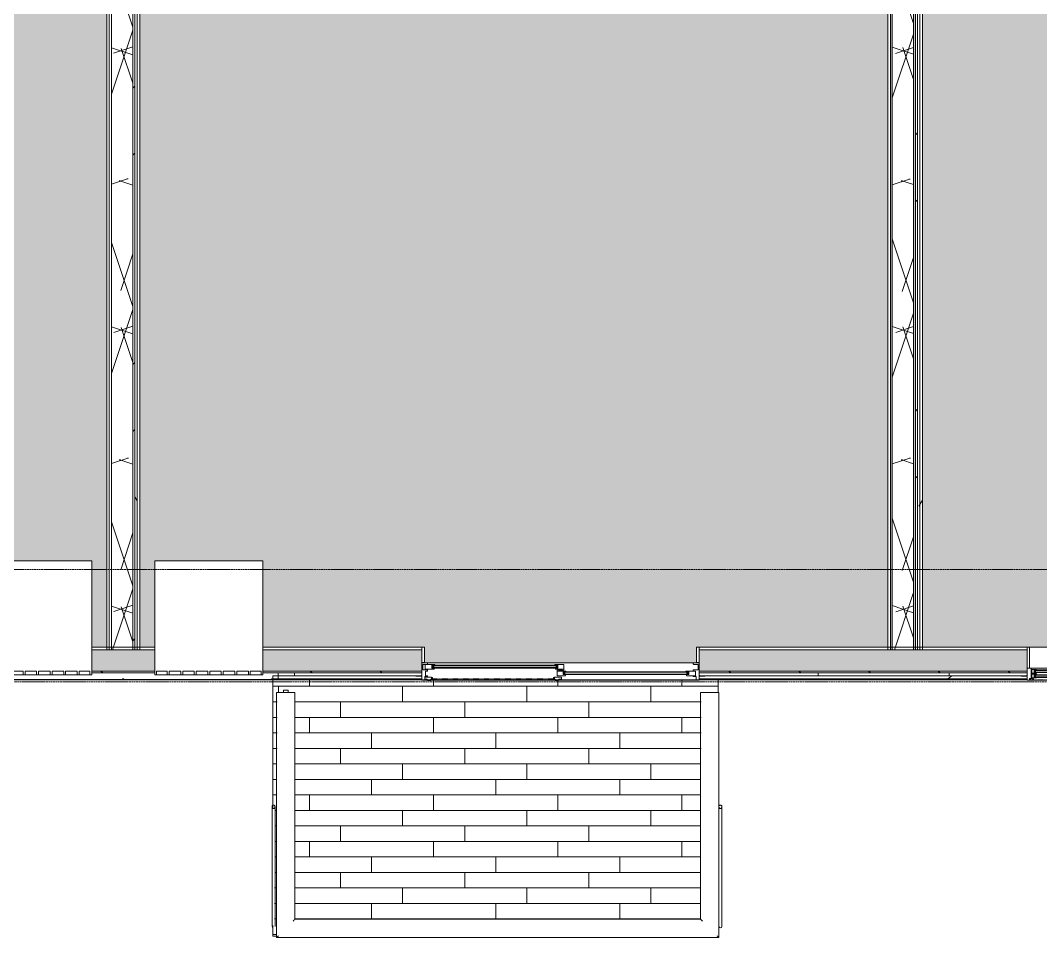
# Model space of a CAD drawing. Header units: inches. Extents: x -1558 to 1975, y 9767 to 12269.
# Drawn here: x 1144.3 to 1407.4, y 11181.4 to 11417.9 of the extents above; entities that cross this region are included whole.
import ezdxf

# ---------------------------------------------------------------- set-up
doc = ezdxf.new("R2010")
doc.units = ezdxf.units.IN
doc.header["$MEASUREMENT"] = 0
for name, pattern in [('Dash', [0.25, 0.125, -0.125]), ('Dash 1_16_', [0.125, 0.0625, -0.0625]), ('Double Dash 3_8_', [1, 0.375, -0.125, 0.125, -0.125, 0.125, -0.125])]:
    doc.linetypes.add(name, pattern=pattern)
for name, color, linetype, lineweight in [('0-1', 7, 'Continuous', 5), ('0-2', 7, 'Continuous', 9), ('0-3', 10, 'Double Dash 3_8_', 15), ('A-AREA-PATT-1', 254, 'Continuous', 9), ('A-DETL-GENF', 92, 'Continuous', 9), ('A-DETL-GENF-1', 7, 'Continuous', 9), ('A-DETL-GENF-HDLN-1', 7, 'Dash', 9), ('A-DETL-GENF-HDLN-2', 1, 'Continuous', 9), ('A-DOOR', 31, 'Continuous', 9), ('A-DOOR-1', 7, 'Continuous', 9), ('A-DOOR-FRAM-1', 7, 'Continuous', 9), ('A-FLOR-1', 7, 'Continuous', 9), ('A-FLOR-HRAL-1', 7, 'Continuous', 9), ('A-FLOR-PATT-1', 252, 'Continuous', 9), ('A-GENM-1', 7, 'Continuous', 9), ('A-GLAZ', 151, 'Continuous', 9), ('A-GLAZ-1', 7, 'Continuous', 9), ('A-WALL', 113, 'Continuous', 9), ('A-WALL-1', 7, 'Continuous', 9), ('A-WALL-PATT-1', 8, 'Continuous', 9), ('A-WALL-PATT-2', 253, 'Continuous', 9), ('A-WALL-PATT-3', 7, 'Continuous', 9), ('A-WALL-PATT-5', 111, 'Continuous', 9), ('C-PROP-LINE-2', 10, 'Dash 1_16_', 15), ('I-WALL', 2, 'Continuous', 9), ('I-WALL-1', 1, 'Continuous', 5), ('S-BEAM-1', 7, 'Continuous', 9)]:
    doc.layers.add(name, color=color, linetype=linetype, lineweight=lineweight)
pattern_1 = [(0, (3885.564, 0), (115.2, 28.8), [4.752, -81.648, 4.752, -81.648, -460.8]), (0, (3885.564, 0), (115.2, 28.8), [-172.8, 4.752, -168.048, 4.752, -81.648, -201.6]), (0, (3885.564, 0), (115.2, 28.8), [-432, 4.752, -52.848, 4.752, -139.248]), (120, (3928.764, 14.4), (-82.54153, 85.366127), [4.752, -81.648, 4.752, -81.648, -460.8]), (120, (3928.764, 14.4), (-82.54153, 85.366127), [-172.8, 4.752, -168.048, 4.752, -81.648, -201.6]), (120, (3928.764, 14.4), (-82.54153, 85.366127), [-432, 4.752, -52.848, 4.752, -139.248]), (240, (3943.164, 72), (-32.65847, -114.16613), [4.752, -81.648, 4.752, -81.648, -460.8]), (240, (3943.164, 72), (-32.65847, -114.16613), [-172.8, 4.752, -168.048, 4.752, -81.648, -201.6]), (240, (3943.164, 72), (-32.65847, -114.16613), [-432, 4.752, -52.848, 4.752, -139.248])]
pattern_2 = [(45, (3885.564, 0), (-35.63818, 35.63818), []), (45, (3885.564, 54), (-35.63818, 35.63818), [])]
pattern_3 = [(161.57, (3887.364, 1.8), (-14.4010124, -0.0012439), [0, -102.456, 11.376, 0]), (18.43, (3883.764, 1.8), (-14.4010124, 0.0012439), [0, -102.456, 11.376, 0]), (108.43, (3887.364, 1.8), (7.1973965, -36.003153), [34.146, -79.686]), (71.57, (3883.764, 1.8), (7.1973965, 36.003153), [34.146, -79.686])]

# ---------------------------------------------------------------- blocks, each defined once
blk = doc.blocks.new('Perforated Panel at Magic-Pak - hvac panel - 3rd floor-2505074-KEY PLAN - 2ND FLOOR')
at = {"layer": 'A-GLAZ-1'}
for p, q in [((-19.01, -4.12), (19.01, -4.12)), ((-19.01, -4.19), (-19.01, -4.12)), ((19.01, -4.19), (-19.01, -4.19)), ((19.01, -4.12), (19.01, -4.19))]:
    blk.add_line(p, q, dxfattribs=at)
blk = doc.blocks.new('Door-Sliding-Marvin-2_Panel_Patio_Door-Essential - MARVIN ESSENTIAL SLIDING - 6_-0_X6_-10_ - 2ND FLOOR-3344870-KEY PLAN - 2ND FLOOR')
at = {"layer": 'A-DETL-GENF'}
for p, q in [((-37.25, 3.19), (-37.25, 3.23)), ((-35.75, 3.23), (-37.25, 3.23)), ((-35.91, 3.19), (-37.25, 3.19)), ((-35.91, 3.19), (-35.91, 3.08)), ((-35.75, 3.08), (-35.91, 3.08)), ((-35, 4.28), (-35.75, 4.28)), ((-35.75, 4.28), (-35.75, -0.19)), ((-35, 3.31), (-35, 4.28)), ((-34.25, 3.31), (-35, 3.31)), ((-34.81, 3.19), (-32.46, 3.19)), ((-34.81, 1.94), (-34.81, 3.19)), ((-34.25, 3.19), (-34.25, 3.31)), ((-32.38, 2.87), (-33.09, 2.87)), ((-33.09, 2.87), (-33.09, 2.12)), ((-32.98, 2.72), (-32.98, 2.87)), ((-32.46, 3.19), (-32.38, 2.87)), ((-35.5, 1.63), (-35.5, 0.25)), ((-35.5, 1.63), (-34.25, 1.63)), ((-35.5, 0.25), (-34.39, 0.25)), ((-32.41, 1.94), (-34.81, 1.94)), ((-34.39, 0.25), (-34.25, 0.1)), ((-34.25, 1.63), (-34.25, 1.94)), ((-34.25, -0.19), (-34.25, 0.1)), ((-33.09, 2.12), (-32.34, 2.12)), ((-32.98, 2.27), (-32.98, 2.12)), ((-32.34, 2), (-32.41, 1.94)), ((-32.34, 2.12), (-32.34, 2)), ((-35.75, -0.19), (-34.25, -0.19)), ((-35.06, -0.22), (-35.75, -0.22)), ((-35.75, -0.22), (-35.75, -4.19)), ((-35.06, -4.19), (-35.06, -0.22)), ((35.06, -0.22), (35.06, -4.19)), ((35.75, -0.22), (35.06, -0.22)), ((35.75, -4.19), (35.75, -0.22)), ((-35.75, -4.19), (-35.06, -4.19)), ((35.06, -4.19), (35.75, -4.19))]:
    blk.add_line(p, q, dxfattribs=at)
at = {"layer": 'A-DETL-GENF-1'}
for p, q in [((-32.87, 2.72), (-32.87, 2.27)), ((-32.61, 2.72), (-32.61, 2.27))]:
    blk.add_line(p, q, dxfattribs=at)
at = {"layer": 'A-DETL-GENF-HDLN-1'}
blk.add_line((1.75, 3.94), (33.01, 3.94), dxfattribs=at)
at = {"layer": 'A-DETL-GENF-HDLN-2'}
for p, q in [((-32.87, 2.72), (-32.87, 2.27)), ((-32.61, 2.72), (-32.61, 2.27)), ((-1.29, 3.19), (-1.38, 2.87)), ((-1.38, 2.87), (-0.66, 2.87)), ((0.87, 3.19), (-1.29, 3.19)), ((-1.14, 2.72), (-1.14, 2.27)), ((-0.88, 2.72), (-0.88, 2.27)), ((-0.77, 2.72), (-0.77, 2.87)), ((-0.66, 2.87), (-0.66, 2.12)), ((-0.24, 4.05), (-0.24, 3.53)), ((0.34, 4.05), (-0.24, 4.05)), ((-0.24, 3.53), (1.51, 3.53)), ((0.6, 4.36), (0.34, 4.05)), ((1.35, 4.36), (0.6, 4.36)), ((0.87, 1.72), (0.87, 3.19)), ((1.35, 4.05), (1.35, 4.36)), ((1.35, 4.05), (1.51, 4.05)), ((1.51, 3.69), (1.51, 4.05)), ((1.71, 3.69), (1.51, 3.69)), ((1.51, 3.65), (1.75, 3.65)), ((1.51, 3.53), (1.51, 3.65)), ((1.64, 3.83), (1.64, 3.94)), ((1.75, 3.94), (1.64, 3.94)), ((1.64, 3.83), (1.71, 3.83)), ((1.71, 3.83), (1.71, 3.69)), ((1.75, 3.65), (1.75, 3.94)), ((33.01, 3.94), (33.12, 3.94)), ((33.01, 3.65), (33.01, 3.94)), ((33.25, 3.65), (33.01, 3.65)), ((33.12, 3.83), (33.05, 3.83)), ((33.05, 3.83), (33.05, 3.69)), ((33.05, 3.69), (33.25, 3.69)), ((33.12, 3.83), (33.12, 3.94)), ((33.25, 3.69), (33.25, 4.05)), ((33.41, 4.05), (33.25, 4.05)), ((33.25, 3.53), (33.25, 3.65)), ((35, 3.53), (33.25, 3.53)), ((33.41, 4.05), (33.41, 4.36)), ((33.41, 4.36), (34.16, 4.36)), ((34.16, 4.36), (34.42, 4.05)), ((34.25, 3.19), (34.25, 3.31)), ((34.25, 3.31), (35, 3.31)), ((34.81, 3.19), (34.25, 3.19)), ((34.42, 4.05), (35, 4.05)), ((34.81, 1.94), (34.81, 3.19)), ((35, 4.28), (35.75, 4.28)), ((35, 3.31), (35, 4.28)), ((35.75, 4.28), (35.75, -0.19)), ((35.75, 3.23), (37.25, 3.23)), ((35.75, 3.08), (35.9, 3.08)), ((35.9, 3.19), (35.9, 3.08)), ((35.9, 3.19), (37.25, 3.19)), ((37.25, 3.19), (37.25, 3.23)), ((-0.66, 2.12), (-1.41, 2.12)), ((-1.41, 2.12), (-1.41, 2)), ((-1.41, 2), (-1.34, 1.94)), ((-1.34, 1.94), (0.87, 1.94)), ((0.24, 1.82), (-0.88, 1.72)), ((-0.88, 0.25), (-0.88, 1.72)), ((-0.88, 1.5), (1.29, 1.5)), ((1.34, 0.25), (-0.88, 0.25)), ((-0.77, 2.27), (-0.77, 2.12)), ((-0.43, 1.68), (0.43, 1.76)), ((-0.43, 1.58), (-0.43, 1.68)), ((-0.24, 1.58), (-0.43, 1.58)), ((-0.24, 1.62), (0.87, 1.72)), ((-0.24, 1.62), (-0.24, 1.7)), ((-0.24, 1.51), (-0.24, 1.58)), ((0.24, 1.93), (0.24, 1.86)), ((0.24, 1.86), (0.43, 1.86)), ((0.24, 1.82), (0.24, 1.74)), ((0.43, 1.86), (0.43, 1.76)), ((0.66, 1.19), (0.66, 0.44)), ((1.37, 1.19), (0.66, 1.19)), ((0.66, 0.44), (1.41, 0.44)), ((0.77, 1.04), (0.77, 1.19)), ((0.77, 0.58), (0.77, 0.44)), ((0.88, 1.04), (0.88, 0.58)), ((1.14, 1.04), (1.14, 0.58)), ((1.29, 1.5), (1.37, 1.19)), ((1.41, 0.31), (1.34, 0.25)), ((1.41, 0.44), (1.41, 0.31)), ((33.16, 0.44), (32.41, 0.44)), ((32.41, 0.44), (32.41, 0.31)), ((32.41, 0.31), (32.47, 0.25)), ((32.52, 1.5), (32.44, 1.19)), ((32.44, 1.19), (33.16, 1.19)), ((32.47, 0.25), (34.84, 0.25)), ((34.84, 1.5), (32.52, 1.5)), ((32.68, 1.04), (32.68, 0.58)), ((32.93, 1.04), (32.93, 0.58)), ((33.04, 1.04), (33.04, 1.19)), ((33.04, 0.58), (33.04, 0.44)), ((33.16, 1.19), (33.16, 0.44)), ((34.81, 1.94), (34.25, 1.94)), ((34.25, 1.63), (34.25, 1.94)), ((35.5, 1.63), (34.25, 1.63)), ((34.39, 0.25), (34.25, 0.1)), ((34.25, -0.19), (34.25, 0.1)), ((35.5, 0.25), (34.39, 0.25)), ((34.84, 0.25), (34.84, 1.5)), ((35.5, 1.63), (35.5, 0.25)), ((35.75, -0.19), (34.25, -0.19))]:
    blk.add_line(p, q, dxfattribs=at)
at = {"layer": 'A-DOOR'}
for p, q in [((-32.98, 2.87), (-0.77, 2.87)), ((-32.98, 2.72), (-0.77, 2.72)), ((-32.98, 2.27), (-0.77, 2.27)), ((-32.98, 2.12), (-0.77, 2.12)), ((0.77, 1.19), (33.04, 1.19)), ((0.77, 1.04), (33.04, 1.04)), ((0.77, 0.58), (33.04, 0.58)), ((0.77, 0.44), (33.04, 0.44))]:
    blk.add_line(p, q, dxfattribs=at)
at = {"layer": 'A-DOOR-1'}
for p, q in [((-40.68, 4.25), (35.75, 4.25)), ((-40.68, 4.25), (-40.68, 4.19)), ((35.75, 4.19), (-40.68, 4.19)), ((35.75, 4.25), (35.75, 4.19))]:
    blk.add_line(p, q, dxfattribs=at)
at = {"layer": 'A-DOOR-FRAM-1'}
for p, q in [((35.75, 4.28), (-35.75, 4.28)), ((-35.75, 4.28), (-35.75, -0.19)), ((35.75, -0.19), (35.75, 4.28)), ((-35.75, -0.19), (35.75, -0.19))]:
    blk.add_line(p, q, dxfattribs=at)
blk = doc.blocks.new('Window-Double_Hung-Marvin-Essential - ESDH3066 - 2nd Floor-3357214-KEY PLAN - 2ND FLOOR')
at = {"layer": 'A-DETL-GENF-HDLN-1'}
blk.add_line((16.1, 4.22), (-16.5, 4.22), dxfattribs=at)
at = {"layer": 'A-DETL-GENF-HDLN-2'}
for p, q in [((-19.25, 3.23), (-19.25, 3.19)), ((-17.75, 3.23), (-19.25, 3.23)), ((-19.25, 3.19), (-17.9, 3.19)), ((-17.9, 3.19), (-17.9, 3.08)), ((-17.9, 3.08), (-17.75, 3.08)), ((-17.75, 4.28), (-17.16, 4.28)), ((-17.75, 4.28), (-17.75, 1.19)), ((-17.08, 3.87), (-17.16, 4.28)), ((-17.08, 3.87), (-16.19, 3.87)), ((-16.85, 4.25), (-16.85, 3.87)), ((-16.3, 4.25), (-16.85, 4.25)), ((-16.38, 3.77), (-16.72, 3.77)), ((-16.72, 3.77), (-16.72, 1.19)), ((-15.34, 3.69), (-16.56, 3.69)), ((-16.56, 2.75), (-16.56, 3.69)), ((-16.56, 2.75), (-15.34, 2.75)), ((-16.38, 3.87), (-16.38, 3.77)), ((-16.3, 4.01), (-16.3, 4.25)), ((-16.18, 4.01), (-16.3, 4.01)), ((-16.19, 3.97), (-16.1, 3.97)), ((-16.19, 3.87), (-16.19, 3.97)), ((-16.18, 4.22), (-16.1, 4.22)), ((-16.18, 4.22), (-16.18, 4.01)), ((-16.1, 3.97), (-16.1, 4.22)), ((-15.94, 2.87), (-15.94, 3.59)), ((-15.94, 3.59), (-15.28, 3.59)), ((-15.28, 2.87), (-15.94, 2.87)), ((-15.84, 2.88), (-15.84, 3.57)), ((-15.54, 3.01), (-15.54, 3.45)), ((-15.34, 3.69), (-15.28, 3.63)), ((-15.34, 2.75), (-15.28, 2.81)), ((-15.28, 3.59), (-15.28, 3.63)), ((-15.28, 2.81), (-15.28, 2.87)), ((15.34, 3.69), (15.28, 3.63)), ((15.28, 3.59), (15.28, 3.63)), ((15.94, 3.59), (15.28, 3.59)), ((15.28, 2.81), (15.28, 2.87)), ((15.28, 2.87), (15.94, 2.87)), ((15.34, 2.75), (15.28, 2.81)), ((15.34, 3.69), (16.56, 3.69)), ((16.56, 2.75), (15.34, 2.75)), ((15.54, 3.01), (15.54, 3.45)), ((15.84, 2.88), (15.84, 3.57)), ((15.94, 2.87), (15.94, 3.59)), ((16.18, 4.22), (16.1, 4.22)), ((16.1, 3.97), (16.1, 4.22)), ((16.19, 3.97), (16.1, 3.97)), ((16.18, 4.22), (16.18, 4.01)), ((16.18, 4.01), (16.3, 4.01)), ((16.19, 3.87), (16.19, 3.97)), ((17.08, 3.87), (16.19, 3.87)), ((16.3, 4.01), (16.3, 4.25)), ((16.3, 4.25), (16.85, 4.25)), ((16.38, 3.87), (16.38, 3.77)), ((16.38, 3.77), (16.72, 3.77)), ((16.56, 2.75), (16.56, 3.69)), ((16.72, 3.77), (16.72, 1.19)), ((16.85, 4.25), (16.85, 3.87)), ((17.08, 3.87), (17.16, 4.28)), ((17.75, 4.28), (17.16, 4.28)), ((17.75, 4.28), (17.75, 1.19)), ((17.75, 3.23), (19.25, 3.23)), ((17.9, 3.08), (17.75, 3.08)), ((17.9, 3.19), (17.9, 3.08)), ((19.25, 3.19), (17.9, 3.19)), ((19.25, 3.23), (19.25, 3.19)), ((-16.72, 1.19), (-17.75, 1.19)), ((-17.13, 1.16), (-17.13, -4.19)), ((-15.34, 2.47), (-16.56, 2.47)), ((-16.56, 1.53), (-16.56, 2.47)), ((-16.56, 1.53), (-15.34, 1.53)), ((-15.94, 1.65), (-15.94, 2.37)), ((-15.94, 2.37), (-15.28, 2.37)), ((-15.28, 1.65), (-15.94, 1.65)), ((-15.84, 1.66), (-15.84, 2.35)), ((-15.54, 1.79), (-15.54, 2.23)), ((-15.34, 2.47), (-15.28, 2.41)), ((-15.34, 1.53), (-15.28, 1.59)), ((-15.28, 2.37), (-15.28, 2.41)), ((-15.28, 1.59), (-15.28, 1.65)), ((15.34, 2.47), (15.28, 2.41)), ((15.28, 2.37), (15.28, 2.41)), ((15.94, 2.37), (15.28, 2.37)), ((15.28, 1.59), (15.28, 1.65)), ((15.28, 1.65), (15.94, 1.65)), ((15.34, 1.53), (15.28, 1.59)), ((15.34, 2.47), (16.56, 2.47)), ((16.56, 1.53), (15.34, 1.53)), ((15.54, 1.79), (15.54, 2.23)), ((15.84, 1.66), (15.84, 2.35)), ((15.94, 1.65), (15.94, 2.37)), ((16.56, 1.53), (16.56, 2.47)), ((16.72, 1.19), (17.75, 1.19)), ((17.12, -4.19), (17.12, 1.16)), ((-17.13, -4.19), (-17.75, -4.19)), ((17.12, -4.19), (17.75, -4.19))]:
    blk.add_line(p, q, dxfattribs=at)
at = {"layer": 'A-GLAZ'}
for p, q in [((15.84, 3.57), (-15.84, 3.57)), ((15.84, 3.45), (-15.84, 3.45)), ((15.84, 3.01), (-15.84, 3.01)), ((15.84, 2.88), (-15.84, 2.88)), ((15.84, 2.35), (-15.84, 2.35)), ((15.84, 2.23), (-15.84, 2.23)), ((15.84, 1.79), (-15.84, 1.79)), ((15.84, 1.66), (-15.84, 1.66))]:
    blk.add_line(p, q, dxfattribs=at)
at = {"layer": 'A-GLAZ-1'}
for p, q in [((17.75, 4.28), (-17.75, 4.28)), ((-17.75, 4.28), (-17.75, 1.19)), ((17.75, 1.19), (17.75, 4.28)), ((20.21, 4.25), (17.75, 4.25)), ((17.75, 4.19), (20.21, 4.19)), ((20.21, 4.19), (20.21, 4.25)), ((-17.75, 1.19), (17.75, 1.19)), ((-17.75, 1.16), (-17.75, -4.19)), ((17.75, -4.19), (17.75, 1.16)), ((-17.75, -4.19), (17.75, -4.19))]:
    blk.add_line(p, q, dxfattribs=at)
blk = doc.blocks.new('V-Series_EWC4_SPVU_RFA_2015 - 2ND AND 3RD FLOOR-V4-KEY PLAN - 2ND FLOOR')
at = {"layer": 'A-GENM-1'}
for p, q in [((-3829.54, 11271.13), (-3858.97, 11271.13)), ((-3858.97, 11271.13), (-3858.97, 11270.69)), ((-3858.97, 11267.89), (-3858.97, 11270.69)), ((-3858.97, 11270.69), (-3857.97, 11270.69)), ((-3857.97, 11270.69), (-3857.97, 11267.89)), ((-3829.54, 11243.25), (-3829.54, 11271.13)), ((-3857.97, 11267.89), (-3858.97, 11267.89)), ((-3858.97, 11267.89), (-3858.97, 11267.39)), ((-3858.97, 11264.41), (-3858.97, 11267.39)), ((-3858.97, 11267.39), (-3857.97, 11267.39)), ((-3857.97, 11267.39), (-3857.97, 11264.41)), ((-3857.97, 11264.41), (-3858.97, 11264.41)), ((-3858.97, 11264.41), (-3858.97, 11263.91)), ((-3858.97, 11260.92), (-3858.97, 11263.91)), ((-3858.97, 11263.91), (-3857.97, 11263.91)), ((-3857.97, 11263.91), (-3857.97, 11260.92)), ((-3857.97, 11260.92), (-3858.97, 11260.92)), ((-3858.97, 11260.92), (-3858.97, 11260.42)), ((-3858.97, 11257.44), (-3858.97, 11260.42)), ((-3858.97, 11260.42), (-3857.97, 11260.42)), ((-3857.97, 11260.42), (-3857.97, 11257.44)), ((-3857.97, 11257.44), (-3858.97, 11257.44)), ((-3858.97, 11257.44), (-3858.97, 11256.94)), ((-3858.97, 11253.96), (-3858.97, 11256.94)), ((-3858.97, 11256.94), (-3857.97, 11256.94)), ((-3857.97, 11256.94), (-3857.97, 11253.96)), ((-3857.97, 11253.96), (-3858.97, 11253.96)), ((-3858.97, 11253.96), (-3858.97, 11253.46)), ((-3858.97, 11250.47), (-3858.97, 11253.46)), ((-3858.97, 11253.46), (-3857.97, 11253.46)), ((-3857.97, 11253.46), (-3857.97, 11250.47)), ((-3857.97, 11250.47), (-3858.97, 11250.47)), ((-3858.97, 11250.47), (-3858.97, 11249.97)), ((-3858.97, 11246.99), (-3858.97, 11249.97)), ((-3858.97, 11249.97), (-3857.97, 11249.97)), ((-3857.97, 11249.97), (-3857.97, 11246.99)), ((-3857.97, 11246.99), (-3858.97, 11246.99)), ((-3858.97, 11246.99), (-3858.97, 11246.49)), ((-3858.97, 11243.69), (-3858.97, 11246.49)), ((-3858.97, 11246.49), (-3857.97, 11246.49)), ((-3857.97, 11246.49), (-3857.97, 11243.69)), ((-3857.97, 11243.69), (-3858.97, 11243.69)), ((-3858.97, 11243.69), (-3858.97, 11243.25)), ((-3858.97, 11243.25), (-3829.54, 11243.25))]:
    blk.add_line(p, q, dxfattribs=at)
blk = doc.blocks.new('Railing - Baluster_01-2700443-KEY PLAN - 2ND FLOOR')
at = {"layer": 'A-FLOR-HRAL-1'}
for p, q in [((-0.59, 1.18), (0.59, 1.18)), ((-0.59, 0.59), (-0.59, 1.18)), ((0.59, 1.18), (0.59, 0.59))]:
    blk.add_line(p, q, dxfattribs=at)
blk = doc.blocks.new('Railing - Railing-3287569-KEY PLAN - 2ND FLOOR')
at = {"layer": 'A-FLOR-HRAL-1'}
for p, q in [((-2675.18, 11244.64), (-2675.18, 11181.39)), ((-2675.18, 11244.64), (-2674.7, 11244.64)), ((-2674.7, 11244.64), (-2670.92, 11244.64)), ((-2670.92, 11244.64), (-2670.45, 11244.64)), ((-2670.45, 11186.11), (-2670.45, 11244.64)), ((-2565.85, 11244.64), (-2565.85, 11186.11)), ((-2565.85, 11244.64), (-2565.38, 11244.64)), ((-2565.38, 11244.64), (-2561.6, 11244.64)), ((-2561.6, 11244.64), (-2561.13, 11244.64)), ((-2561.13, 11215.13), (-2561.13, 11244.64)), ((-2561.13, 11181.39), (-2561.13, 11210.8)), ((-2565.85, 11186.11), (-2670.45, 11186.11)), ((-2675.18, 11181.39), (-2561.13, 11181.39))]:
    blk.add_line(p, q, dxfattribs=at)
for points, knots in [([(-2670.92, 11185.64), (-2670.88, 11185.68), (-2670.82, 11185.74), (-2670.74, 11185.82), (-2670.7, 11185.87), (-2670.66, 11185.9), (-2670.63, 11185.94), (-2670.6, 11185.97), (-2670.57, 11186), (-2670.54, 11186.02), (-2670.51, 11186.05), (-2670.49, 11186.08), (-2670.46, 11186.11), (-2670.45, 11186.11), (-2670.45, 11186.11)], [0, 0, 0, 0, 0.166667, 0.25, 0.333333, 0.375, 0.416667, 0.5, 0.541667, 0.583333, 0.666667, 0.75, 0.833333, 1, 1, 1, 1]), ([(-2565.38, 11185.64), (-2565.42, 11185.68), (-2565.48, 11185.74), (-2565.56, 11185.82), (-2565.61, 11185.87), (-2565.64, 11185.9), (-2565.68, 11185.94), (-2565.71, 11185.97), (-2565.73, 11186), (-2565.76, 11186.02), (-2565.79, 11186.05), (-2565.82, 11186.08), (-2565.84, 11186.11), (-2565.85, 11186.11), (-2565.85, 11186.11)], [0, 0, 0, 0, 0.166667, 0.25, 0.333333, 0.375, 0.416667, 0.5, 0.541667, 0.583333, 0.666667, 0.75, 0.833333, 1, 1, 1, 1]), ([(-2675.18, 11181.39), (-2675.18, 11181.39), (-2675.17, 11181.4), (-2675.14, 11181.42), (-2675.11, 11181.45), (-2675.09, 11181.48), (-2675.06, 11181.51), (-2675.03, 11181.53), (-2674.99, 11181.57), (-2674.95, 11181.62), (-2674.91, 11181.65), (-2674.88, 11181.69), (-2674.81, 11181.76), (-2674.75, 11181.82), (-2674.7, 11181.86)], [0, 0, 0, 0, 0.166667, 0.25, 0.333333, 0.416667, 0.458333, 0.5, 0.583333, 0.666667, 0.708333, 0.75, 0.833333, 1, 1, 1, 1]), ([(-2561.13, 11181.39), (-2561.13, 11181.39), (-2561.14, 11181.4), (-2561.16, 11181.42), (-2561.19, 11181.45), (-2561.22, 11181.48), (-2561.24, 11181.51), (-2561.27, 11181.53), (-2561.31, 11181.57), (-2561.35, 11181.62), (-2561.39, 11181.65), (-2561.43, 11181.69), (-2561.5, 11181.76), (-2561.56, 11181.82), (-2561.6, 11181.86)], [0, 0, 0, 0, 0.166667, 0.25, 0.333333, 0.416667, 0.458333, 0.5, 0.583333, 0.666667, 0.708333, 0.75, 0.833333, 1, 1, 1, 1])]:
    blk.add_open_spline(points, degree=3, knots=knots, dxfattribs=at)
blk.add_blockref('Railing - Baluster_01-2700443-KEY PLAN - 2ND FLOOR', (-2672.81, 11244.05))
blk = doc.blocks.new('Walls 34 - Walls 1-3287514-KEY PLAN - 2ND FLOOR')
at = {"layer": 'S-BEAM-1'}
for p, q in [((-2676.33, 11215.13), (-2676.33, 11184.24)), ((-2675.58, 11184.24), (-2675.58, 11215.13))]:
    blk.add_line(p, q, dxfattribs=at)
at = {"layer": 'S-BEAM-1', "flags": 128}
for points in [[(-2675.58, 11215.13), (-2675.59, 11215.24), (-2675.62, 11215.34), (-2675.67, 11215.42), (-2675.74, 11215.49), (-2675.82, 11215.54), (-2675.91, 11215.57), (-2676, 11215.57), (-2676.09, 11215.54), (-2676.17, 11215.49), (-2676.23, 11215.42), (-2676.28, 11215.34), (-2676.32, 11215.24), (-2676.33, 11215.13)], [(-2676.33, 11215.13), (-2676.32, 11215.03), (-2676.28, 11214.93), (-2676.23, 11214.84), (-2676.17, 11214.77), (-2676.09, 11214.72), (-2676, 11214.69), (-2675.91, 11214.69), (-2675.82, 11214.72), (-2675.74, 11214.77), (-2675.67, 11214.84), (-2675.62, 11214.93), (-2675.59, 11215.03), (-2675.58, 11215.13)]]:
    blk.add_lwpolyline(points, dxfattribs=at)
at = {"layer": 'S-BEAM-1'}
blk.add_ellipse((-2675.95, 11184.24), major_axis=(0.375, 0), ratio=0.850805, start_param=3.141593, end_param=4.18879, dxfattribs=at)
blk = doc.blocks.new('Walls 39 - Walls 1-3287523-KEY PLAN - 2ND FLOOR')
at = {"layer": 'S-BEAM-1'}
for p, q in [((-2561.13, 11215.13), (-2561.13, 11209.8)), ((-2560.38, 11184.24), (-2560.38, 11215.13))]:
    blk.add_line(p, q, dxfattribs=at)
at = {"layer": 'S-BEAM-1', "flags": 128}
for points in [[(-2560.38, 11215.13), (-2560.39, 11215.24), (-2560.42, 11215.34), (-2560.47, 11215.42), (-2560.54, 11215.49), (-2560.62, 11215.54), (-2560.71, 11215.57), (-2560.8, 11215.57), (-2560.89, 11215.54), (-2560.97, 11215.49), (-2561.03, 11215.42), (-2561.08, 11215.34), (-2561.12, 11215.24), (-2561.13, 11215.13)], [(-2561.13, 11215.13), (-2561.12, 11215.03), (-2561.08, 11214.93), (-2561.03, 11214.84), (-2560.97, 11214.77), (-2560.89, 11214.72), (-2560.8, 11214.69), (-2560.71, 11214.69), (-2560.62, 11214.72), (-2560.54, 11214.77), (-2560.47, 11214.84), (-2560.42, 11214.93), (-2560.39, 11215.03), (-2560.38, 11215.13)]]:
    blk.add_lwpolyline(points, dxfattribs=at)
at = {"layer": 'S-BEAM-1'}
blk.add_ellipse((-2560.75, 11184.24), major_axis=(0.375, 0), ratio=0.850805, start_param=3.141593, end_param=6.283185, dxfattribs=at)
blk = doc.blocks.new('Family - ___-2835860-KEY PLAN - 2ND FLOOR')
at = {"layer": 'C-PROP-LINE-2'}
blk.add_line((-2067.92, 11247.39), (-3401.42, 11247.39), dxfattribs=at)
blk = doc.blocks.new('Family - ___-2835903-KEY PLAN - 2ND FLOOR')
at = {"layer": 'C-PROP-LINE-2'}
blk.add_line((-2096.82, 11276.29), (-3400.92, 11276.29), dxfattribs=at)
blk = doc.blocks.new('Family - ___-2835932-KEY PLAN - 2ND FLOOR')
at = {"layer": 'C-PROP-LINE-2'}
blk.add_line((-2067.92, 11247.39), (-3401.42, 11247.39), dxfattribs=at)
blk = doc.blocks.new('CTR - 1st Phase - Shell_rvt-1-KEY PLAN - 2ND FLOOR')
at = {"layer": 'A-FLOR-PATT-1'}
h = blk.add_hatch(dxfattribs=at)
h.set_pattern_fill('FP_16', color=256, style=0, pattern_type=2)
h.set_pattern_definition([(0, (-2045.127, 12142.189), (0, 4), []), (90, (-2045.127, 12142.189), (-8, 8), [4, -28]), (90, (-2029.127, 12146.189), (-8, 8), [4, -28])])
h.paths.add_polyline_path([(-2675.18, 11181.75), (-2675.04, 11244.64), (-2673.41, 11244.64), (-2673.29, 11245.23), (-2672.22, 11245.23), (-2672.22, 11244.64), (-2670.45, 11244.64), (-2670.45, 11186.11), (-2565.85, 11186.11), (-2565.71, 11244.64), (-2561.31, 11244.64), (-2561.48, 11247.83), (-2676.14, 11247.89), (-2676, 11214.69), (-2675.67, 11214.84), (-2675.58, 11215.13), (-2675.74, 11184.51), (-2676.05, 11184.44), (-2676.14, 11184.3), (-2676.14, 11181.75)], flags=0)
h.paths.add_polyline_path([(-2674.76, 11248.14), (-2674.76, 11248.89), (-2676.14, 11248.86), (-2676.14, 11248.14)], flags=0)
at = {"layer": 'A-WALL-PATT-1'}
h = blk.add_hatch(dxfattribs=at)
h.set_pattern_fill('FP_1', color=256, style=0, pattern_type=2)
h.set_pattern_definition([(0, (0, 0), (115.2, 28.8), [4.752, -81.648, 4.752, -81.648, -460.8]), (0, (0, 0), (115.2, 28.8), [-172.8, 4.752, -168.048, 4.752, -81.648, -201.6]), (0, (0, 0), (115.2, 28.8), [-432, 4.752, -52.848, 4.752, -139.248]), (120, (43.2, 14.4), (-82.54153, 85.36613), [4.752, -81.648, 4.752, -81.648, -460.8]), (120, (43.2, 14.4), (-82.54153, 85.36613), [-172.8, 4.752, -168.048, 4.752, -81.648, -201.6]), (120, (43.2, 14.4), (-82.54153, 85.36613), [-432, 4.752, -52.848, 4.752, -139.248]), (240, (57.6, 72), (-32.65847, -114.16613), [4.752, -81.648, 4.752, -81.648, -460.8]), (240, (57.6, 72), (-32.65847, -114.16613), [-172.8, 4.752, -168.048, 4.752, -81.648, -201.6]), (240, (57.6, 72), (-32.65847, -114.16613), [-432, 4.752, -52.848, 4.752, -139.248])])
h.paths.add_polyline_path([(-2445.67, 11255.64), (-2445.67, 11256.26), (-2446.18, 11256.26), (-2446.18, 11255.64)], flags=0)
h.paths.add_polyline_path([(-2706.6, 11255.64), (-2706.6, 11256.26), (-2710.47, 11256.12), (-2710.47, 11255.64)], flags=0)
h.paths.add_polyline_path([(-2678.72, 11255.64), (-2637.74, 11255.64), (-2637.84, 11256.26), (-2678.72, 11256.26)], flags=0)
h.paths.add_polyline_path([(-2076.17, 11255.64), (-2076.17, 11256.26), (-2103.04, 11256.26), (-2103.04, 11255.64)], flags=0)
h.paths.add_polyline_path([(-2721.31, 11255.64), (-2718.97, 11255.79), (-2718.97, 11256.26), (-2722.85, 11256.26), (-2722.85, 11255.64)], flags=0)
h.paths.add_polyline_path([(-2180.94, 11255.64), (-2138.54, 11255.64), (-2138.54, 11256.26), (-2218.17, 11256.26), (-2218.17, 11255.64)], flags=0)
h.paths.add_polyline_path([(-2289.68, 11255.64), (-2289.68, 11256.26), (-2333.44, 11256.26), (-2333.44, 11255.64), (-2316.03, 11255.64)], flags=0)
h.paths.add_polyline_path([(-2253.67, 11255.64), (-2253.67, 11256.26), (-2254.18, 11256.26), (-2254.18, 11255.64)], flags=0)
h.paths.add_polyline_path([(-2368.94, 11255.64), (-2368.94, 11256.26), (-2410.17, 11256.26), (-2410.17, 11255.64)], flags=0)
h.paths.add_polyline_path([(-3019.82, 11255.64), (-3019.82, 11256.26), (-3065.44, 11256.26), (-3065.44, 11255.64), (-3061.37, 11255.64)], flags=0)
h.paths.add_polyline_path([(-2991.95, 11255.64), (-2983.34, 11255.64), (-2983.34, 11256.26), (-2991.95, 11256.26)], flags=0)
h.paths.add_polyline_path([(-2829.67, 11255.64), (-2829.67, 11256.26), (-2830.18, 11256.26), (-2830.18, 11255.64)], flags=0)
h.paths.add_polyline_path([(-2750.72, 11255.64), (-2750.72, 11256.26), (-2794.17, 11256.26), (-2794.17, 11255.64)], flags=0)
h.paths.add_polyline_path([(-2481.68, 11255.64), (-2481.68, 11256.26), (-2508.69, 11256.26), (-2508.69, 11255.64)], flags=0)
h.paths.add_polyline_path([(-2565.15, 11255.64), (-2517.56, 11255.64), (-2517.56, 11256.26), (-2566.24, 11256.26), (-2566.24, 11255.64)], flags=0)
h.paths.add_polyline_path([(-3396.78, 11255.64), (-3326.48, 11255.64), (-3326.48, 11256.26), (-3402.55, 11256.26), (-3402.55, 11255.64)], flags=0)
h.paths.add_polyline_path([(-3244.32, 11255.64), (-3244.32, 11256.26), (-3254.97, 11256.26), (-3254.97, 11255.64)], flags=0)
h.paths.add_polyline_path([(-3290.47, 11255.64), (-3290.47, 11256.26), (-3290.98, 11256.26), (-3290.98, 11255.64)], flags=0)
h.paths.add_polyline_path([(-3208.76, 11255.64), (-3208.76, 11256.26), (-3216.45, 11256.26), (-3216.45, 11255.64)], flags=0)
h.paths.add_polyline_path([(-3410.3, 11255.64), (-3409.8, 11255.64), (-3409.93, 11256.26), (-3410.3, 11256.26)], flags=0)
h.paths.add_polyline_path([(-2947.84, 11255.64), (-2920.76, 11255.64), (-2920.76, 11256.26), (-2947.84, 11256.26)], flags=0)
h.paths.add_polyline_path([(-3199.89, 11255.64), (-3136.94, 11255.64), (-3136.94, 11256.26), (-3199.89, 11256.26), (-3199.89, 11255.77)], flags=0)
h.paths.add_polyline_path([(-2865.68, 11255.64), (-2865.68, 11256.26), (-2911.89, 11256.26), (-2911.89, 11255.64)], flags=0)
h = blk.add_hatch(dxfattribs=at)
h.set_pattern_fill('FP_2', color=256, style=0, pattern_type=2)
h.set_pattern_definition([(216.87, (36, 90), (269.999678, 180.000482), [45, -405]), (206.565, (90, 63), (-90.00047, -89.99987), [100.623, -100.623]), (198.435, (90, 18), (-179.999294, -90.00048), [56.921, -227.684])])
h.paths.add_polyline_path([(-2445.67, 11248.14), (-2445.67, 11248.89), (-2446.18, 11248.89), (-2446.18, 11248.14)], flags=0)
h.paths.add_polyline_path([(-2566.24, 11248.14), (-2481.68, 11248.14), (-2481.68, 11248.89), (-2566.24, 11248.89)], flags=0)
h.paths.add_polyline_path([(-2138.54, 11248.14), (-2138.54, 11248.89), (-2218.17, 11248.89), (-2218.17, 11248.14), (-2180.94, 11248.14)], flags=0)
h.paths.add_polyline_path([(-2103.04, 11248.14), (-2068.67, 11248.14), (-2068.67, 11248.89), (-2103.04, 11248.89)], flags=0)
h.paths.add_polyline_path([(-2410.17, 11248.14), (-2368.94, 11248.14), (-2368.94, 11248.89), (-2410.17, 11248.89)], flags=0)
h.paths.add_polyline_path([(-2289.68, 11248.14), (-2289.68, 11248.89), (-2333.44, 11248.89), (-2333.44, 11248.14), (-2316.03, 11248.14)], flags=0)
h.paths.add_polyline_path([(-2253.67, 11248.14), (-2253.67, 11248.89), (-2254.18, 11248.89), (-2254.18, 11248.14)], flags=0)
h.paths.add_polyline_path([(-3060.8, 11248.14), (-3023.49, 11248.14), (-3023.49, 11248.89), (-3065.44, 11248.89), (-3065.44, 11248.14), (-3064.51, 11248.14)], flags=0)
h.paths.add_polyline_path([(-3254.97, 11248.14), (-3253.7, 11248.14), (-3253.7, 11248.89), (-3254.97, 11248.89)], flags=0)
h.paths.add_polyline_path([(-2947.84, 11248.14), (-2865.68, 11248.14), (-2865.68, 11248.89), (-2947.84, 11248.89)], flags=0)
h.paths.add_polyline_path([(-2653.77, 11248.14), (-2637.74, 11248.14), (-2637.74, 11248.89), (-2674.76, 11248.89), (-2674.7, 11248.14), (-2670.65, 11248.14)], flags=0)
h.paths.add_polyline_path([(-2754.69, 11248.14), (-2754.69, 11248.89), (-2794.17, 11248.89), (-2794.17, 11248.14), (-2755.09, 11248.14)], flags=0)
h.paths.add_polyline_path([(-2830.18, 11248.14), (-2829.67, 11248.14), (-2829.67, 11248.89), (-2830.18, 11248.89)], flags=0)
h.paths.add_polyline_path([(-3410.3, 11248.14), (-3326.48, 11248.14), (-3326.48, 11248.89), (-3410.3, 11248.89)], flags=0)
h.paths.add_polyline_path([(-3290.47, 11248.14), (-3290.47, 11248.89), (-3290.98, 11248.89), (-3290.98, 11248.14)], flags=0)
h.paths.add_polyline_path([(-3194.14, 11248.14), (-3136.94, 11248.14), (-3136.94, 11248.89), (-3212.17, 11248.89), (-3212.17, 11248.14)], flags=0)
at = {"layer": 'A-WALL-PATT-2'}
h = blk.add_hatch(dxfattribs=at)
h.set_pattern_fill('FP_5', color=256, style=0, pattern_type=2)
h.set_pattern_definition([(161.57, (1.8, 1.8), (-14.4010124, -0.0012439), [0, -102.456, 11.376, 0]), (18.43, (-1.8, 1.8), (-14.4010124, 0.0012439), [0, -102.456, 11.376, 0]), (108.43, (1.8, 1.8), (7.1973965, -36.003153), [34.146, -79.686]), (71.57, (-1.8, 1.8), (7.1973965, 36.003153), [34.146, -79.686])])
h.paths.add_polyline_path([(-3065.44, 11250.14), (-3019.82, 11250.14), (-3019.82, 11255.64), (-3065.44, 11255.64), (-3065.44, 11252.26)], flags=0)
h.paths.add_polyline_path([(-2947.84, 11250.14), (-2865.68, 11250.14), (-2865.68, 11255.64), (-2947.84, 11255.64), (-2947.84, 11250.89)], flags=0)
h.paths.add_polyline_path([(-2481.68, 11250.14), (-2481.68, 11255.64), (-2566.24, 11255.64), (-2566.24, 11250.14), (-2518.67, 11250.14)], flags=0)
h.paths.add_polyline_path([(-2794.17, 11250.14), (-2750.72, 11250.14), (-2750.72, 11255.64), (-2794.17, 11255.64), (-2794.17, 11250.89)], flags=0)
h.paths.add_polyline_path([(-2653.77, 11250.14), (-2637.74, 11250.14), (-2637.83, 11255.64), (-2678.72, 11255.64), (-2678.72, 11250.14), (-2670.65, 11250.14)], flags=0)
h.paths.add_polyline_path([(-2180.94, 11250.14), (-2138.54, 11250.14), (-2138.54, 11255.64), (-2218.17, 11255.64), (-2218.17, 11250.14)], flags=0)
h.paths.add_polyline_path([(-3254.97, 11250.14), (-3244.32, 11250.14), (-3244.32, 11255.64), (-3254.97, 11255.64), (-3254.97, 11250.89)], flags=0)
h.paths.add_polyline_path([(-2070.67, 11250.14), (-2070.67, 11255.64), (-2103.04, 11255.64), (-2103.04, 11250.14)], flags=0)
h.paths.add_polyline_path([(-2446.18, 11250.14), (-2445.67, 11250.14), (-2445.67, 11255.64), (-2446.18, 11255.64), (-2446.18, 11250.89)], flags=0)
h.paths.add_polyline_path([(-3290.98, 11250.14), (-3290.47, 11250.14), (-3290.47, 11255.64), (-3290.98, 11255.64), (-3290.98, 11250.89)], flags=0)
h.paths.add_polyline_path([(-2706.6, 11250.14), (-2706.6, 11255.64), (-2722.85, 11255.64), (-2722.85, 11250.14), (-2721.31, 11250.14)], flags=0)
h.paths.add_polyline_path([(-3396.78, 11250.14), (-3326.48, 11250.14), (-3326.48, 11255.64), (-3403.17, 11255.53), (-3403.17, 11255.36), (-3408.67, 11255.36), (-3408.67, 11255.64), (-3410.3, 11255.64), (-3410.3, 11250.14), (-3409.67, 11250.14)], flags=0)
h.paths.add_polyline_path([(-3136.94, 11250.14), (-3136.94, 11255.64), (-3216.45, 11255.64), (-3216.45, 11250.14), (-3160.37, 11250.14)], flags=0)
h.paths.add_polyline_path([(-2410.17, 11250.14), (-2368.94, 11250.14), (-2368.94, 11255.64), (-2410.17, 11255.64), (-2410.17, 11250.89)], flags=0)
h.paths.add_polyline_path([(-2289.68, 11250.14), (-2289.68, 11255.64), (-2333.44, 11255.64), (-2333.44, 11250.14), (-2316.03, 11250.14)], flags=0)
h.paths.add_polyline_path([(-2253.67, 11250.14), (-2253.67, 11255.64), (-2254.18, 11255.64), (-2254.18, 11250.14)], flags=0)
h.paths.add_polyline_path([(-2991.5, 11250.14), (-2983.34, 11250.14), (-2983.34, 11255.64), (-2991.95, 11255.64), (-2991.95, 11250.14)], flags=0)
h.paths.add_polyline_path([(-2830.18, 11250.14), (-2829.67, 11250.14), (-2829.67, 11255.64), (-2830.18, 11255.64), (-2830.18, 11250.89)], flags=0)
h = blk.add_hatch(dxfattribs=at)
h.set_pattern_fill('FP_4', color=256, style=0, pattern_type=2)
h.set_pattern_definition([(0, (0, 0), (0, 17.993), []), (315, (0, 0), (17.993039, 0), [25.446, -25.446]), (45, (0, 0), (17.993039, 0), [25.446, -25.446])])
h.paths.add_polyline_path([(-2070.17, 11249.64), (-2070.17, 11250.14), (-2103.04, 11250.14), (-2103.04, 11249.64), (-2070.67, 11249.64)], flags=0)
h.paths.add_polyline_path([(-2254.18, 11249.64), (-2253.67, 11249.64), (-2253.67, 11250.14), (-2254.18, 11250.14)], flags=0)
h.paths.add_polyline_path([(-2180.94, 11249.64), (-2138.54, 11249.64), (-2138.54, 11250.14), (-2218.17, 11250.14), (-2218.17, 11249.64)], flags=0)
h.paths.add_polyline_path([(-2794.17, 11249.64), (-2750.72, 11249.71), (-2750.72, 11250.14), (-2794.17, 11250.14)], flags=0)
h.paths.add_polyline_path([(-2722.85, 11249.64), (-2706.6, 11249.64), (-2706.6, 11250.14), (-2722.85, 11250.14)], flags=0)
h.paths.add_polyline_path([(-2830.18, 11249.64), (-2829.67, 11249.64), (-2829.67, 11250.14), (-2830.18, 11250.14)], flags=0)
h.paths.add_polyline_path([(-2316.03, 11249.64), (-2289.68, 11249.64), (-2289.68, 11250.14), (-2333.44, 11250.14), (-2333.44, 11249.64)], flags=0)
h.paths.add_polyline_path([(-2678.72, 11249.64), (-2637.74, 11249.64), (-2637.74, 11250.14), (-2678.72, 11250.14)], flags=0)
h.paths.add_polyline_path([(-2947.84, 11249.64), (-2865.68, 11249.64), (-2865.68, 11250.14), (-2947.84, 11250.14)], flags=0)
h.paths.add_polyline_path([(-2410.17, 11249.64), (-2368.94, 11249.64), (-2368.94, 11250.14), (-2410.17, 11250.14)], flags=0)
h.paths.add_polyline_path([(-2446.18, 11249.64), (-2445.67, 11249.64), (-2445.67, 11250.14), (-2446.18, 11250.14)], flags=0)
h.paths.add_polyline_path([(-2991.5, 11249.64), (-2983.34, 11249.64), (-2983.34, 11250.14), (-2991.95, 11250.14), (-2991.95, 11249.64)], flags=0)
h.paths.add_polyline_path([(-3065.44, 11249.64), (-3019.82, 11249.64), (-3019.82, 11250.14), (-3065.44, 11250.14)], flags=0)
h.paths.add_polyline_path([(-2481.68, 11249.64), (-2481.68, 11250.14), (-2566.24, 11250.14), (-2566.13, 11249.64), (-2518.67, 11249.64)], flags=0)
h.paths.add_polyline_path([(-3136.94, 11249.64), (-3136.94, 11250.14), (-3216.45, 11250.14), (-3216.45, 11249.64), (-3160.37, 11249.64)], flags=0)
h.paths.add_polyline_path([(-3253.7, 11249.64), (-3244.32, 11249.64), (-3244.32, 11250.14), (-3254.97, 11250.14), (-3254.97, 11249.64)], flags=0)
h.paths.add_polyline_path([(-3396.78, 11249.64), (-3326.48, 11249.64), (-3326.48, 11250.14), (-3410.3, 11250.14), (-3410.3, 11249.64), (-3409.67, 11249.64)], flags=0)
h.paths.add_polyline_path([(-3290.47, 11249.64), (-3290.47, 11250.14), (-3290.98, 11250.14), (-3290.98, 11249.64)], flags=0)
h = blk.add_hatch(dxfattribs=at)
h.set_pattern_fill('FP_3', color=256, style=0, pattern_type=2)
h.set_pattern_definition([(0, (0, 0), (0, 33.75), []), (90, (0, 0), (-33.75, 2e-15), [])])
h.paths.add_polyline_path([(-2410.17, 11248.89), (-2368.94, 11248.89), (-2368.94, 11249.64), (-2410.17, 11249.64)], flags=0)
h.paths.add_polyline_path([(-2069.42, 11248.89), (-2069.42, 11249.64), (-2103.04, 11249.64), (-2103.04, 11248.89), (-2070.67, 11248.89)], flags=0)
h.paths.add_polyline_path([(-2552.44, 11248.89), (-2481.68, 11248.89), (-2481.68, 11249.64), (-2566.24, 11249.64), (-2566.24, 11248.89), (-2560.89, 11248.89)], flags=0)
h.paths.add_polyline_path([(-3212.17, 11248.89), (-3136.94, 11248.89), (-3136.94, 11249.64), (-3212.17, 11249.64)], flags=0)
h.paths.add_polyline_path([(-2755.09, 11248.89), (-2754.69, 11248.89), (-2754.69, 11249.64), (-2794.17, 11249.64), (-2794.17, 11248.89), (-2788.86, 11248.89)], flags=0)
h.paths.add_polyline_path([(-2180.94, 11248.89), (-2138.54, 11248.89), (-2138.54, 11249.64), (-2218.17, 11249.64), (-2218.17, 11248.89)], flags=0)
h.paths.add_polyline_path([(-2289.68, 11248.89), (-2289.68, 11249.64), (-2333.44, 11249.64), (-2333.44, 11248.89), (-2316.03, 11248.89)], flags=0)
h.paths.add_polyline_path([(-2829.67, 11248.89), (-2829.67, 11249.64), (-2830.18, 11249.64), (-2830.18, 11248.89)], flags=0)
h.paths.add_polyline_path([(-3059.05, 11248.89), (-3023.49, 11248.89), (-3023.49, 11249.64), (-3065.44, 11249.64), (-3065.44, 11248.89), (-3060.51, 11248.89)], flags=0)
h.paths.add_polyline_path([(-2254.18, 11248.89), (-2253.67, 11248.89), (-2253.67, 11249.64), (-2254.18, 11249.64)], flags=0)
h.paths.add_polyline_path([(-2947.84, 11248.89), (-2865.68, 11248.89), (-2865.68, 11249.64), (-2947.84, 11249.64)], flags=0)
h.paths.add_polyline_path([(-2446.18, 11248.89), (-2445.67, 11248.89), (-2445.67, 11249.64), (-2446.18, 11249.64)], flags=0)
h.paths.add_polyline_path([(-3410.06, 11248.89), (-3326.48, 11248.89), (-3326.48, 11249.64), (-3410.3, 11249.5), (-3410.3, 11248.89)], flags=0)
h.paths.add_polyline_path([(-3290.98, 11248.89), (-3290.47, 11248.89), (-3290.47, 11249.64), (-3290.98, 11249.64)], flags=0)
h.paths.add_polyline_path([(-3253.7, 11248.89), (-3253.7, 11249.64), (-3254.97, 11249.57), (-3254.97, 11248.89)], flags=0)
h.paths.add_polyline_path([(-2637.74, 11248.89), (-2637.74, 11249.64), (-2674.76, 11249.64), (-2674.76, 11248.89), (-2643.97, 11248.89)], flags=0)
at = {"layer": 'A-FLOR-1'}
for p, q in [((-2674.76, 11248.89), (-2676.14, 11248.89)), ((-2676.14, 11248.89), (-2676.14, 11248.14)), ((-2676.14, 11247.89), (-2676.14, 11214.75)), ((-2561.31, 11244.64), (-2561.31, 11247.83)), ((-2676.14, 11184.49), (-2676.14, 11181.75)), ((-2676.14, 11181.75), (-2675.16, 11181.75))]:
    blk.add_line(p, q, dxfattribs=at)
at = {"layer": 'A-WALL-1'}
for p, q in [((-2706.6, 11256.26), (-2722.85, 11256.26)), ((-2722.85, 11256.26), (-2722.85, 11249.64)), ((-2722.85, 11255.64), (-2706.6, 11255.64)), ((-2706.6, 11249.64), (-2706.6, 11256.26)), ((-2637.74, 11256.26), (-2678.72, 11256.26)), ((-2678.72, 11256.26), (-2678.72, 11249.64)), ((-2678.72, 11255.64), (-2637.74, 11255.64)), ((-2481.68, 11256.26), (-2566.24, 11256.26)), ((-2566.24, 11255.64), (-2481.68, 11255.64)), ((-2722.85, 11250.14), (-2706.6, 11250.14)), ((-2722.85, 11249.64), (-2706.6, 11249.64)), ((-2714.54, 11248.14), (-2714.91, 11248.14)), ((-2714.91, 11248.14), (-2714.91, 11247.95)), ((-2714.91, 11247.89), (-2714.54, 11247.89)), ((-2714.54, 11247.95), (-2714.54, 11248.14)), ((-2678.72, 11250.14), (-2637.74, 11250.14)), ((-2678.72, 11249.64), (-2674.76, 11249.64)), ((-2674.76, 11248.14), (-2676.51, 11248.14)), ((-2676.51, 11248.14), (-2676.51, 11247.95)), ((-2676.51, 11247.89), (-2637.74, 11247.89)), ((-2674.76, 11249.64), (-2674.76, 11248.14)), ((-2674.76, 11249.64), (-2637.74, 11249.64)), ((-2674.76, 11248.89), (-2637.74, 11248.89)), ((-2674.76, 11248.14), (-2637.74, 11248.14)), ((-2566.24, 11250.14), (-2481.68, 11250.14)), ((-2566.24, 11249.64), (-2481.68, 11249.64)), ((-2566.24, 11248.89), (-2481.68, 11248.89)), ((-2566.24, 11248.14), (-2481.68, 11248.14)), ((-2561.31, 11247.89), (-2484.14, 11247.89))]:
    blk.add_line(p, q, dxfattribs=at)
at = {"layer": '0-2'}
for name, p, rotation in [('V-Series_EWC4_SPVU_RFA_2015 - 2ND AND 3RD FLOOR-V4-KEY PLAN - 2ND FLOOR', (8520.4, 15108.11), 89.99999999999993), ('V-Series_EWC4_SPVU_RFA_2015 - 2ND AND 3RD FLOOR-V4-KEY PLAN - 2ND FLOOR', (8564.53, 15108.11), 89.99999999999993), ('Door-Sliding-Marvin-2_Panel_Patio_Door-Essential - MARVIN ESSENTIAL SLIDING - 6_-0_X6_-10_ - 2ND FLOOR-3344870-KEY PLAN - 2ND FLOOR', (-2601.99, 11252.08), 180), ('Window-Double_Hung-Marvin-Essential - ESDH3066 - 2nd Floor-3357214-KEY PLAN - 2ND FLOOR', (-2463.93, 11252.08), 180)]:
    blk.add_blockref(name, p, dxfattribs=dict(at, rotation=rotation))
for name, p in [('Perforated Panel at Magic-Pak - hvac panel - 3rd floor-2505074-KEY PLAN - 2ND FLOOR', (-2733.92, 11252.08)), ('Perforated Panel at Magic-Pak - hvac panel - 3rd floor-2505074-KEY PLAN - 2ND FLOOR', (-2695.52, 11252.08)), ('Railing - Railing-3287569-KEY PLAN - 2ND FLOOR', (0, 0)), ('Walls 34 - Walls 1-3287514-KEY PLAN - 2ND FLOOR', (0, 0)), ('Walls 39 - Walls 1-3287523-KEY PLAN - 2ND FLOOR', (0, 0))]:
    blk.add_blockref(name, p, dxfattribs=at)
at = {"layer": '0-3'}
for name in ['Family - ___-2835932-KEY PLAN - 2ND FLOOR', 'Family - ___-2835860-KEY PLAN - 2ND FLOOR', 'Family - ___-2835903-KEY PLAN - 2ND FLOOR']:
    blk.add_blockref(name, (0, 0), dxfattribs=at)

msp = doc.modelspace()

# ---------------------------------------------------------------- hatches: boundary and pattern name
at = {"layer": 'A-AREA-PATT-1'}
h = msp.add_hatch(color=256, dxfattribs=at)
h.paths.add_polyline_path([(1403.6, 11634.5), (1404.93, 11635.65), (1430.3, 11610.28), (1429.02, 11609.09), (1405.02, 11633.09)], flags=0)
h.paths.add_polyline_path([(1667.39, 11256.26), (1808.77, 11256.26), (1808.77, 11678.55), (1447.65, 11678.55), (1429.06, 11659.96), (1427.69, 11661.33), (1427.25, 11660.88), (1426.05, 11662.08), (1401.48, 11637.51), (1402.67, 11636.31), (1402.23, 11635.87), (1403.6, 11634.5), (1395.74, 11626.63), (1381.76, 11640.61), (1376.88, 11640.61), (1376.88, 11256.26), (1631.89, 11256.26)], flags=0)
h = msp.add_hatch(color=256, dxfattribs=at)
h.paths.add_polyline_path([(1166.59, 11256.26), (1166.59, 11622.61), (1162.53, 11622.61), (1162.53, 11624.55), (1161.9, 11624.55), (1161.9, 11626.24), (1127.15, 11626.24), (1127.15, 11624.55), (1126.53, 11624.55), (1126.53, 11622.61), (1100.87, 11622.61), (1100.87, 11640.61), (973.68, 11640.61), (973.68, 11256.26), (1134.84, 11256.26), (1134.84, 11278.58), (1162.72, 11278.58), (1162.72, 11256.26), (1164.25, 11256.26)], flags=0)
h.paths.add_polyline_path([(1160.78, 11586.61), (1160.78, 11622.61), (1162.53, 11622.61), (1162.53, 11586.61)], flags=0)
h = msp.add_hatch(color=256, dxfattribs=at)
h.paths.add_polyline_path([(1248.52, 11252.26), (1318.64, 11252.3), (1318.64, 11256.26), (1368, 11256.26), (1368, 11640.61), (1240.82, 11640.61), (1240.82, 11622.61), (1215.15, 11622.61), (1215.15, 11624.55), (1214.53, 11624.55), (1214.53, 11626.24), (1179.78, 11626.24), (1179.78, 11624.55), (1179.15, 11624.55), (1179.15, 11622.61), (1175.09, 11622.61), (1175.09, 11256.26), (1178.97, 11256.26), (1178.97, 11278.58), (1206.84, 11278.58), (1206.84, 11256.26), (1248.52, 11256.26), (1248.52, 11252.3), (1247.83, 11252.26)], flags=0)
h.paths.add_polyline_path([(1179.15, 11586.61), (1179.15, 11622.61), (1180.9, 11622.61), (1180.9, 11586.61)], flags=0)
at = {"layer": 'A-WALL-PATT-1'}
h = msp.add_hatch(dxfattribs=at)
h.set_pattern_fill('FP_23', color=256, style=0, pattern_type=2)
h.set_pattern_definition(pattern_2)
h.paths.add_polyline_path([(1375.13, 11255.64), (1375.63, 11255.64), (1375.63, 11641.24), (1375.13, 11641.24), (1375.13, 11332.72)], flags=0)
at = {"layer": 'A-WALL-PATT-2'}
h = msp.add_hatch(dxfattribs=at)
h.set_pattern_fill('FP_5', color=256, style=0, pattern_type=2)
h.set_pattern_definition(pattern_3)
h.paths.add_polyline_path([(1374.63, 11255.64), (1374.63, 11641.24), (1369.13, 11641.24), (1369.13, 11255.64)], flags=0)
at = {"layer": 'A-WALL-PATT-3'}
h = msp.add_hatch(dxfattribs=at)
h.set_pattern_fill('FP_1', color=256, style=0, pattern_type=2)
h.set_pattern_definition(pattern_1)
h.paths.add_polyline_path([(1368.63, 11255.64), (1368.63, 11640.61), (1368, 11640.61), (1368, 11255.64)], flags=0)
h = msp.add_hatch(dxfattribs=at)
h.set_pattern_fill('FP_1', color=256, style=0, pattern_type=2)
h.set_pattern_definition(pattern_1)
h.paths.add_polyline_path([(1376.25, 11255.64), (1376.25, 11641.24), (1375.63, 11641.24), (1375.63, 11255.64)], flags=0)
h = msp.add_hatch(dxfattribs=at)
h.set_pattern_fill('FP_1', color=256, style=0, pattern_type=2)
h.set_pattern_definition(pattern_1)
h.paths.add_polyline_path([(1376.88, 11255.64), (1376.88, 11640.61), (1376.25, 11640.61), (1376.25, 11255.64)], flags=0)
at = {"layer": 'A-WALL-PATT-5'}
h = msp.add_hatch(dxfattribs=at)
h.set_pattern_fill('FP_1', color=256, style=0, pattern_type=2)
h.set_pattern_definition(pattern_1)
h.paths.add_polyline_path([(1167.22, 11255.64), (1167.22, 11623.24), (1166.59, 11623.24), (1166.59, 11255.64)], flags=0)
h = msp.add_hatch(dxfattribs=at)
h.set_pattern_fill('FP_5', color=256, style=0, pattern_type=2)
h.set_pattern_definition(pattern_3)
h.paths.add_polyline_path([(1167.84, 11255.64), (1173.34, 11255.64), (1173.34, 11623.24), (1167.84, 11623.24), (1167.84, 11293.24)], flags=0)
h = msp.add_hatch(dxfattribs=at)
h.set_pattern_fill('FP_23', color=256, style=0, pattern_type=2)
h.set_pattern_definition(pattern_2)
h.paths.add_polyline_path([(1173.34, 11255.64), (1173.84, 11255.64), (1173.84, 11623.24), (1173.34, 11623.24), (1173.34, 11278.58)], flags=0)
h = msp.add_hatch(dxfattribs=at)
h.set_pattern_fill('FP_1', color=256, style=0, pattern_type=2)
h.set_pattern_definition(pattern_1)
h.paths.add_polyline_path([(1174.47, 11255.64), (1174.47, 11623.24), (1173.84, 11623.24), (1173.84, 11255.64)], flags=0)
at = {"layer": 'I-WALL-1'}
for points in [[(1369.13, 11255.64), (1369.13, 11641.24), (1368.63, 11641.24), (1368.63, 11255.64)], [(1375.13, 11255.64), (1375.13, 11641.24), (1374.63, 11641.24), (1374.63, 11255.64)]]:
    msp.add_hatch(color=256, dxfattribs=at).paths.add_polyline_path(points, flags=0)

# ---------------------------------------------------------------- linework, layer by layer
at = {"layer": 'A-WALL'}
for p, q in [((1368.63, 11255.64), (1368.63, 11641.24)), ((1369.13, 11255.64), (1369.13, 11641.24)), ((1374.63, 11255.64), (1374.63, 11641.24)), ((1375.13, 11255.64), (1375.13, 11641.24)), ((1375.63, 11255.64), (1375.63, 11641.24)), ((1376.25, 11255.64), (1376.25, 11641.24)), ((1167.22, 11255.64), (1167.22, 11623.24)), ((1167.84, 11255.64), (1167.84, 11623.24)), ((1173.34, 11255.64), (1173.34, 11623.24)), ((1173.84, 11255.64), (1173.84, 11623.24)), ((1174.47, 11255.64), (1174.47, 11623.24))]:
    msp.add_line(p, q, dxfattribs=at)
at = {"layer": 'I-WALL'}
for p, q in [((1368, 11640.61), (1368, 11255.64)), ((1376.88, 11255.64), (1376.88, 11640.61)), ((1166.59, 11622.61), (1166.59, 11255.64)), ((1175.09, 11255.64), (1175.09, 11622.61)), ((1166.59, 11255.64), (1175.09, 11255.64)), ((1368, 11255.64), (1376.88, 11255.64))]:
    msp.add_line(p, q, dxfattribs=at)

# ---------------------------------------------------------------- block references
at = {"layer": '0-1'}
msp.add_blockref('CTR - 1st Phase - Shell_rvt-1-KEY PLAN - 2ND FLOOR', (3885.56, 0), dxfattribs=at)

doc.saveas('drawing.dxf')
